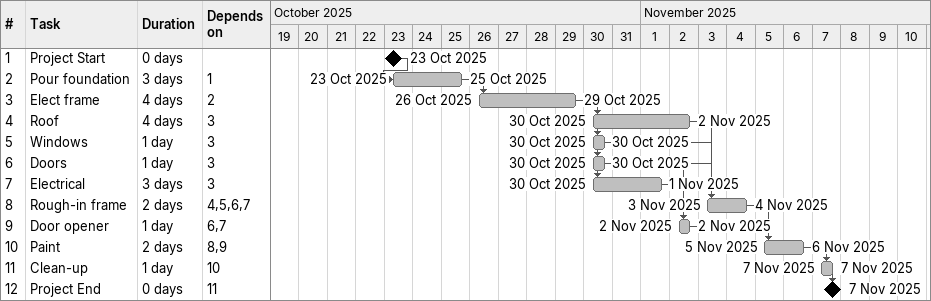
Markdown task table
| ID | Task | Duration | Start | Finish | Predecessors |
|---|---|---|---|---|---|
| 1 | Project Start | 0d | 2025-10-23 | 2025-10-23 |  |
| 2 | Pour foundation | 3d | 2025-10-23 | 2025-10-25 | 1 |
| 3 | Elect frame | 4d | 2025-10-26 | 2025-10-29 | 2 |
| 4 | Roof | 4d | 2025-10-30 | 2025-11-02 | 3 |
| 5 | Windows | 1d | 2025-10-30 | 2025-10-30 | 3 |
| 6 | Doors | 1d | 2025-10-30 | 2025-10-30 | 3 |
| 7 | Electrical | 3d | 2025-10-30 | 2025-11-01 | 3 |
| 8 | Rough-in frame | 2d | 2025-11-03 | 2025-11-04 | 4, 5, 6, 7 |
| 9 | Door opener | 1d | 2025-11-02 | 2025-11-02 | 6, 7 |
| 10 | Paint | 2d | 2025-11-05 | 2025-11-06 | 8, 9 |
| 11 | Clean-up | 1d | 2025-11-07 | 2025-11-07 | 10 |
| 12 | Project End | 0d | 2025-11-07 | 2025-11-07 | 11 |
